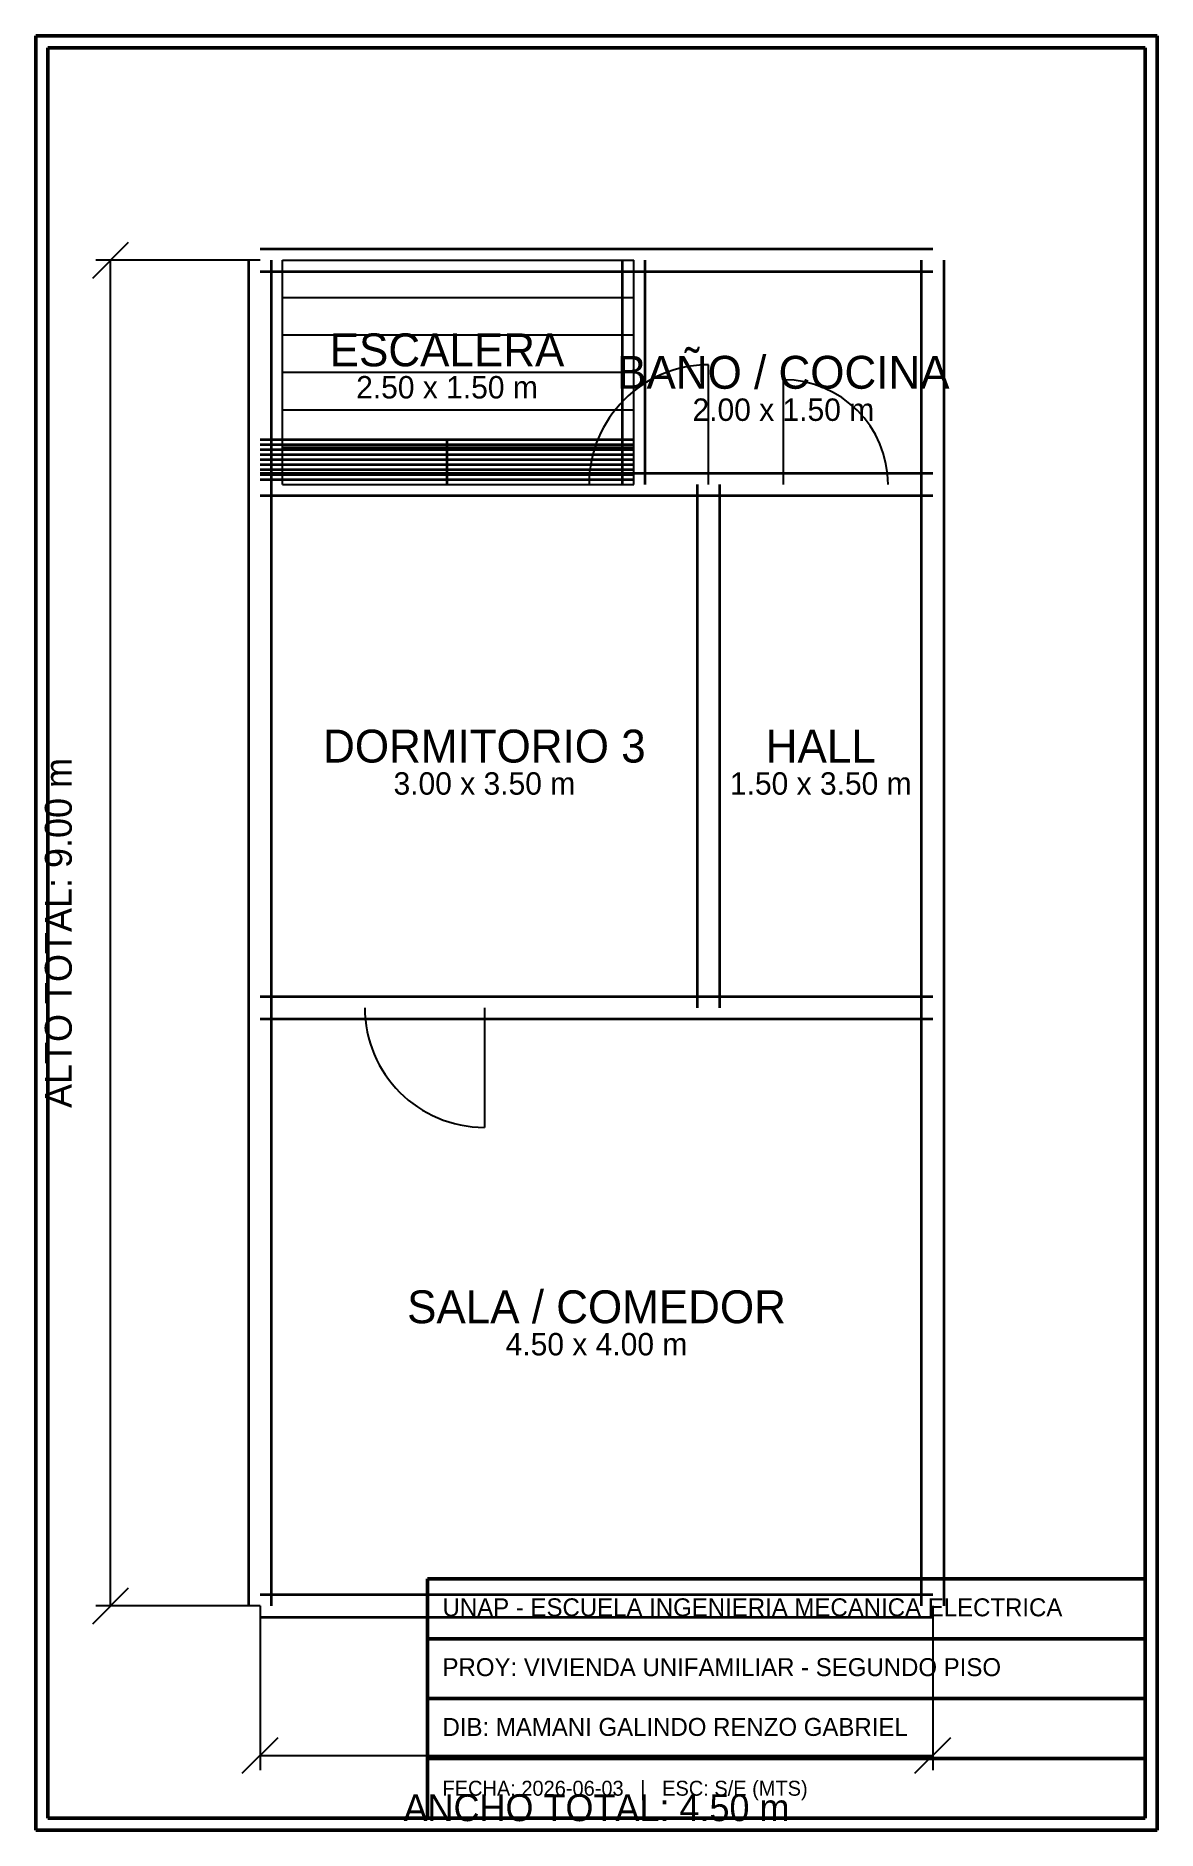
# Model space of a CAD drawing. Header units: metres. Extents: x -1.5 to 6, y -1.5 to 10.5.
import ezdxf
from ezdxf.enums import TextEntityAlignment as Align

# ---------------------------------------------------------------- set-up
doc = ezdxf.new("R2010")
doc.units = ezdxf.units.M
for name, color, linetype in [('COTAS', 8, 'Continuous'), ('ESCALERAS', 5, 'Continuous'), ('PUERTAS', 1, 'Continuous'), ('TEXTOS', 2, 'Continuous')]:
    doc.layers.add(name, color=color, linetype=linetype)
doc.layers.add('MARCO', color=7, linetype='Continuous', lineweight=50)
doc.layers.add('MUROS', color=7, linetype='Continuous', lineweight=35)

msp = doc.modelspace()

# ---------------------------------------------------------------- linework, layer by layer
at = {"layer": 'COTAS'}
for p, q in [((-1.12, 8.88), (-0.88, 9.12)), ((0, 9), (-1.1, 9)), ((-1, 0), (-1, 9)), ((-1.12, -0.12), (-0.88, 0.12)), ((0, 0), (-1.1, 0)), ((0, 0), (0, -1.1)), ((4.5, 0), (4.5, -1.1)), ((-0.12, -1.12), (0.12, -0.88)), ((4.38, -1.12), (4.62, -0.88)), ((0, -1), (4.5, -1))]:
    msp.add_line(p, q, dxfattribs=at)
at = {"layer": 'ESCALERAS'}
for p, q in [((0.15, 7.5), (0.15, 9)), ((0.15, 9), (2.5, 9)), ((2.5, 7.5), (2.5, 9)), ((0.15, 8.75), (2.5, 8.75)), ((0.15, 8.5), (2.5, 8.5)), ((0.15, 8.25), (2.5, 8.25)), ((0.15, 8), (2.5, 8)), ((0.15, 7.75), (2.5, 7.75)), ((0.15, 7.5), (2.5, 7.5))]:
    msp.add_line(p, q, dxfattribs=at)
at = {"layer": 'MARCO'}
for p, q in [((6, 10.5), (-1.5, 10.5)), ((-1.5, 10.5), (-1.5, -1.5)), ((6, -1.5), (6, 10.5)), ((5.92, 10.42), (-1.42, 10.42)), ((-1.42, 10.42), (-1.42, -1.42)), ((5.92, -1.42), (5.92, 10.42)), ((1.12, -1.42), (1.12, 0.18)), ((1.12, 0.18), (5.92, 0.18)), ((1.12, -0.22), (5.92, -0.22)), ((1.12, -0.62), (5.92, -0.62)), ((1.12, -1.02), (5.92, -1.02)), ((-1.42, -1.42), (5.92, -1.42)), ((-1.5, -1.5), (6, -1.5))]:
    msp.add_line(p, q, dxfattribs=at)
at = {"layer": 'MUROS'}
for p, q in [((-0.075, 7.5), (-0.075, 9)), ((0, 9.075), (2.5, 9.075)), ((0.075, 7.5), (0.075, 9)), ((2.425, 7.5), (2.425, 9)), ((2.5, 9.075), (4.5, 9.075)), ((2.575, 7.5), (2.575, 9)), ((4.425, 7.5), (4.425, 9)), ((4.575, 7.5), (4.575, 9)), ((0, 8.925), (2.5, 8.925)), ((2.5, 8.925), (4.5, 8.925)), ((0, 7.8), (2.5, 7.8)), ((1.25, 7.5), (1.25, 7.8)), ((0, 7.767), (1.25, 7.767)), ((0, 7.733), (1.25, 7.733)), ((0, 7.7), (1.25, 7.7)), ((1.25, 7.767), (2.5, 7.767)), ((1.25, 7.733), (2.5, 7.733)), ((1.25, 7.7), (2.5, 7.7)), ((0, 7.667), (1.25, 7.667)), ((0, 7.633), (1.25, 7.633)), ((0, 7.6), (1.25, 7.6)), ((0, 7.575), (2.5, 7.575)), ((0, 7.575), (3, 7.575)), ((0, 7.567), (1.25, 7.567)), ((1.25, 7.667), (2.5, 7.667)), ((1.25, 7.633), (2.5, 7.633)), ((1.25, 7.6), (2.5, 7.6)), ((1.25, 7.567), (2.5, 7.567)), ((2.5, 7.575), (4.5, 7.575)), ((3, 7.575), (4.5, 7.575)), ((-0.075, 4), (-0.075, 7.5)), ((0, 7.533), (1.25, 7.533)), ((0.075, 4), (0.075, 7.5)), ((1.25, 7.533), (2.5, 7.533)), ((2.925, 4), (2.925, 7.5)), ((3.075, 4), (3.075, 7.5)), ((4.425, 4), (4.425, 7.5)), ((4.575, 4), (4.575, 7.5)), ((0, 7.425), (2.5, 7.425)), ((0, 7.425), (3, 7.425)), ((2.5, 7.425), (4.5, 7.425)), ((3, 7.425), (4.5, 7.425)), ((-0.075, 0), (-0.075, 4)), ((0, 4.075), (3, 4.075)), ((0, 4.075), (4.5, 4.075)), ((0.075, 0), (0.075, 4)), ((3, 4.075), (4.5, 4.075)), ((4.425, 0), (4.425, 4)), ((4.575, 0), (4.575, 4)), ((0, 3.925), (3, 3.925)), ((0, 3.925), (4.5, 3.925)), ((3, 3.925), (4.5, 3.925)), ((0, 0.075), (4.5, 0.075)), ((0, -0.075), (4.5, -0.075))]:
    msp.add_line(p, q, dxfattribs=at)
at = {"layer": 'PUERTAS'}
for p, q in [((3, 7.5), (3, 8.3)), ((3.5, 7.5), (3.5, 8.2)), ((1.5, 4), (1.5, 3.2))]:
    msp.add_line(p, q, dxfattribs=at)
for centre, radius, start, end in [((3, 7.5), 0.8, 90, 180), ((3.5, 7.5), 0.7, 0, 90), ((1.5, 4), 0.8, 180, 270)]:
    msp.add_arc(centre, radius, start, end, dxfattribs=at)

# ---------------------------------------------------------------- texts
at = {"layer": 'COTAS'}
msp.add_text('ALTO TOTAL: 9.00 m', height=0.18, rotation=90, dxfattribs=at).set_placement((-1.35, 4.5), align=Align.MIDDLE_CENTER)
msp.add_text('ANCHO TOTAL: 4.50 m', height=0.18, dxfattribs=at).set_placement((2.25, -1.35), align=Align.MIDDLE_CENTER)
at = {"layer": 'TEXTOS'}
for s, height, p in [('ESCALERA', 0.22, (1.25, 8.4)), ('BAÑO / COCINA', 0.22, (3.5, 8.25)), ('2.50 x 1.50 m', 0.15, (1.25, 8.15)), ('2.00 x 1.50 m', 0.15, (3.5, 8)), ('DORMITORIO 3', 0.22, (1.5, 5.75)), ('HALL', 0.22, (3.75, 5.75)), ('3.00 x 3.50 m', 0.15, (1.5, 5.5)), ('1.50 x 3.50 m', 0.15, (3.75, 5.5)), ('SALA / COMEDOR', 0.22, (2.25, 2)), ('4.50 x 4.00 m', 0.15, (2.25, 1.75))]:
    msp.add_text(s, height=height, dxfattribs=at).set_placement(p, align=Align.MIDDLE_CENTER)
for s, height, p in [('UNAP - ESCUELA INGENIERIA MECANICA ELECTRICA', 0.12, (1.22, -0.07)), ('PROY: VIVIENDA UNIFAMILIAR - SEGUNDO PISO', 0.12, (1.22, -0.47)), ('DIB: MAMANI GALINDO RENZO GABRIEL', 0.12, (1.22, -0.87)), ('FECHA: 2026-06-03   |   ESC: S/E (MTS)', 0.1, (1.22, -1.27))]:
    msp.add_text(s, height=height, dxfattribs=at).set_placement(p)

doc.saveas('drawing.dxf')
